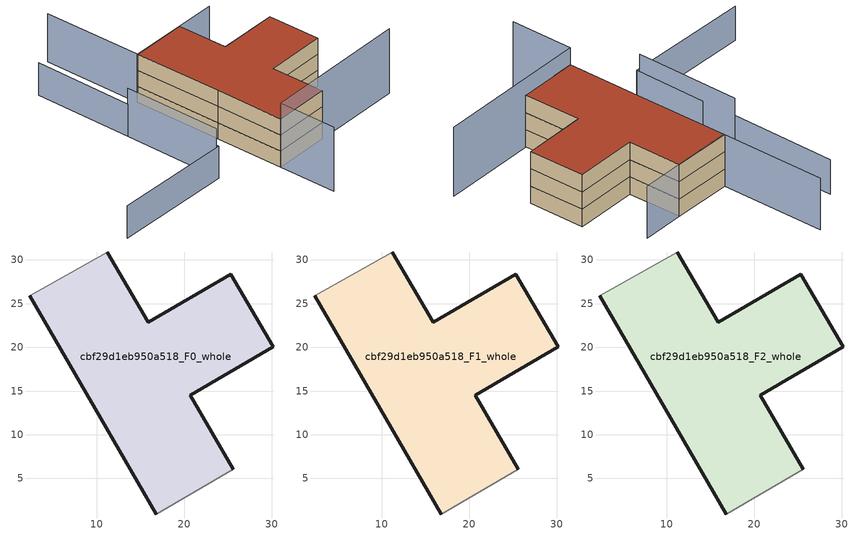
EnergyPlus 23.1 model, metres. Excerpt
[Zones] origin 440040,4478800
cbf29d1eb950a518_F0_whole
 floor ground (EU_floor_Construction): 25.35,28.37 30.18,20.05 20.69,14.54 25.63,6.06 16.79,0.94 10.43,11.91 2.34,25.87 11.22,30.9 15.86,22.89 z0
 wall outside (EU_wall_Construction): 25.63,6.06 20.69,14.54 30.18,20.05 25.35,28.37 15.86,22.89 11.22,30.9 / 2.34,25.87 10.43,11.91 16.79,0.94 z0:3
 wall adiabatic (EU_wall_Construction): 11.22,30.9 2.34,25.87 / 16.79,0.94 25.63,6.06 z0:3
cbf29d1eb950a518_F1_whole
 floor to cbf29d1eb950a518_F0_whole (EU_floor_Construction): 25.35,28.37 30.18,20.05 20.69,14.54 25.63,6.06 16.79,0.94 10.43,11.91 2.34,25.87 11.22,30.9 15.86,22.89 z3
 wall outside (EU_wall_Construction): 25.63,6.06 20.69,14.54 30.18,20.05 25.35,28.37 15.86,22.89 11.22,30.9 / 2.34,25.87 10.43,11.91 16.79,0.94 z3:6
 wall adiabatic (EU_wall_Construction): 11.22,30.9 2.34,25.87 / 16.79,0.94 25.63,6.06 z3:6
cbf29d1eb950a518_F2_whole
 floor to cbf29d1eb950a518_F1_whole (EU_floor_Construction): 25.35,28.37 30.18,20.05 20.69,14.54 25.63,6.06 16.79,0.94 10.43,11.91 2.34,25.87 11.22,30.9 15.86,22.89 z6
 wall outside (EU_wall_Construction): 25.63,6.06 20.69,14.54 30.18,20.05 25.35,28.37 15.86,22.89 11.22,30.9 / 2.34,25.87 10.43,11.91 16.79,0.94 z6:9
 wall adiabatic (EU_wall_Construction): 11.22,30.9 2.34,25.87 / 16.79,0.94 25.63,6.06 z6:9
 roof outside (EU_roof_Construction): 25.63,6.06 20.69,14.54 30.18,20.05 25.35,28.37 15.86,22.89 11.22,30.9 2.34,25.87 10.43,11.91 16.79,0.94 z9
shading: 0.61,12.45 6.68,1.47 / 6.68,1.47 -12.6,-9.17 / -11.29,33.17 -2.4,17.44 z0:6; -2.4,17.45 6.4,1.9 / 17.6,34.5 2.42,25.73 / 2.42,25.73 -6.63,41.39 z0:9; 22.11,-8.28 16.77,0.93 / 16.77,0.93 39.94,14.35 z0:12
[Building]
EU S2 Campaign: North Axis=0; Terrain=City; Solar Distribution=FullExterior
[Site:Location]
Madrid: Latitude=40.5; Longitude=-3.5; Time Zone=1; Elevation=609
[SizingPeriod:WeatherFileDays]
AnnualSizingPeriod: Begin Month=1; Begin Day of Month=1; End Month=12; End Day of Month=31; Day of Week for Start Day=Monday; Use Weather File Daylight Saving Period=No; Use Weather File Rain and Snow Indicators=No
[MATERIAL]
EU_InternalMass_Material: Roughness=MediumRough; Thickness=0.1; Conductivity=1; Density=1800; Specific Heat=900; Thermal Absorptance=0.9; Solar Absorptance=0.7; Visible Absorptance=0.7
[MATERIAL:NOMASS] Roughness=MediumRough; Thermal Absorptance=0.9; Solar Absorptance=0.7; Visible Absorptance=0.7
Name | Thermal Resistance
EU_wall_NoMass | 1.60022
EU_roof_NoMass | 1.57597
EU_floor_NoMass | 0.470652
[CONSTRUCTION]
EU_wall_Construction: EU_wall_NoMass
EU_roof_Construction: EU_roof_NoMass
EU_floor_Construction: EU_floor_NoMass
EU_InternalMass_Construction: EU_InternalMass_Material
[ZONE] Type=1; Multiplier=1; Ceiling Height=autocalculate; Volume=1197.31; Floor Area=autocalculate; Part of Total Floor Area=Yes
cbf29d1eb950a518_F0_whole; cbf29d1eb950a518_F1_whole; cbf29d1eb950a518_F2_whole
[INTERNALMASS] Construction=EU_InternalMass_Construction; Surface Area=399.102
Name | Zone or ZoneList
cbf29d1eb950a518_F0_whole_EU_InternalMass | cbf29d1eb950a518_F0_whole
cbf29d1eb950a518_F1_whole_EU_InternalMass | cbf29d1eb950a518_F1_whole
cbf29d1eb950a518_F2_whole_EU_InternalMass | cbf29d1eb950a518_F2_whole
[OTHEREQUIPMENT] Fuel Type=Electricity; Design Level Calculation Method=Watts/Area; Power per Zone Floor Area=1; Fraction Latent=0; Fraction Radiant=0; Fraction Lost=0; Carbon Dioxide Generation Rate=0; EndUse Subcategory=EU_Step8_InternalGains
Name | Zone or ZoneList or Space or SpaceList | Schedule
EU_Step8_InternalGain_cbf29d1eb950a518_F0_whole_f000 | cbf29d1eb950a518_F0_whole | EU_Step8_GainSchedule_cbf29d1eb950a518_F0_whole_f000
EU_Step8_InternalGain_cbf29d1eb950a518_F1_whole_f000 | cbf29d1eb950a518_F1_whole | EU_Step8_GainSchedule_cbf29d1eb950a518_F1_whole_f000
EU_Step8_InternalGain_cbf29d1eb950a518_F2_whole_f000 | cbf29d1eb950a518_F2_whole | EU_Step8_GainSchedule_cbf29d1eb950a518_F2_whole_f000
[ZONEVENTILATION:DESIGNFLOWRATE] Schedule=EU_AlwaysOn; Design Flow Rate Calculation Method=AirChanges/Hour; Air Changes per Hour=0.480704; Ventilation Type=Natural; Fan Pressure Rise=0; Fan Total Efficiency=1; Constant Term Coefficient=1; Temperature Term Coefficient=0; Velocity Term Coefficient=0; Velocity Squared Term Coefficient=0; Minimum Indoor Temperature=-100; Maximum Indoor Temperature=100; Delta Temperature=-100; Minimum Outdoor Temperature=-100; Maximum Outdoor Temperature=100; Maximum Wind Speed=40
Name | Zone or ZoneList or Space or SpaceList
EU_ConstantAir_cbf29d1eb950a518_F0_whole | cbf29d1eb950a518_F0_whole
EU_ConstantAir_cbf29d1eb950a518_F1_whole | cbf29d1eb950a518_F1_whole
EU_ConstantAir_cbf29d1eb950a518_F2_whole | cbf29d1eb950a518_F2_whole
[HVACTEMPLATE:THERMOSTAT] Constant Heating Setpoint=20; Constant Cooling Setpoint=50
EU_HeatOnly_cbf29d1eb950a518_F0_whole; EU_HeatOnly_cbf29d1eb950a518_F1_whole; EU_HeatOnly_cbf29d1eb950a518_F2_whole
[HVACTEMPLATE:ZONE:IDEALLOADSAIRSYSTEM] System Availability Schedule=EU_AlwaysOn; Maximum Heating Supply Air Temperature=50; Minimum Cooling Supply Air Temperature=13; Maximum Heating Supply Air Humidity Ratio=0.0156; Minimum Cooling Supply Air Humidity Ratio=0.0077; Heating Limit=NoLimit; Cooling Limit=NoLimit; Heating Availability Schedule=EU_AlwaysOn; Cooling Availability Schedule=EU_CoolingOff; Dehumidification Control Type=ConstantSensibleHeatRatio; Cooling Sensible Heat Ratio=0.7; Dehumidification Setpoint=60; Humidification Control Type=None; Humidification Setpoint=30; Outdoor Air Method=None; Outdoor Air Flow Rate per Person=0.00944; Outdoor Air Flow Rate per Zone Floor Area=0; Outdoor Air Flow Rate per Zone=0; Demand Controlled Ventilation Type=None; Outdoor Air Economizer Type=NoEconomizer; Heat Recovery Type=None; Sensible Heat Recovery Effectiveness=0.7; Latent Heat Recovery Effectiveness=0.65
Name | Template Thermostat
cbf29d1eb950a518_F0_whole | EU_HeatOnly_cbf29d1eb950a518_F0_whole
cbf29d1eb950a518_F1_whole | EU_HeatOnly_cbf29d1eb950a518_F1_whole
cbf29d1eb950a518_F2_whole | EU_HeatOnly_cbf29d1eb950a518_F2_whole
[SIZING:ZONE] Zone Cooling Design Supply Air Temperature Input Method=SupplyAirTemperature; Zone Cooling Design Supply Air Temperature=13; Zone Heating Design Supply Air Temperature Input Method=SupplyAirTemperature; Zone Heating Design Supply Air Temperature=50; Zone Cooling Design Supply Air Humidity Ratio=0.008; Zone Heating Design Supply Air Humidity Ratio=0.008; Cooling Design Air Flow Method=DesignDay; Cooling Design Air Flow Rate=0; Cooling Minimum Air Flow per Zone Floor Area=0.000762; Cooling Minimum Air Flow=0; Cooling Minimum Air Flow Fraction=0.2; Heating Design Air Flow Method=DesignDay; Heating Design Air Flow Rate=0; Heating Maximum Air Flow per Zone Floor Area=0.002032; Heating Maximum Air Flow=0.141576; Heating Maximum Air Flow Fraction=0.3; Account for Dedicated Outdoor Air System=No; Dedicated Outdoor Air System Control Strategy=NeutralSupplyAir; Dedicated Outdoor Air Low Setpoint Temperature for Design=autosize; Dedicated Outdoor Air High Setpoint Temperature for Design=autosize; Zone Load Sizing Method=Sensible Load Only No Latent Load; Zone Latent Cooling Design Supply Air Humidity Ratio Input Method=HumidityRatioDifference; Zone Cooling Design Supply Air Humidity Ratio Difference=0.005; Zone Latent Heating Design Supply Air Humidity Ratio Input Method=HumidityRatioDifference; Zone Humidification Design Supply Air Humidity Ratio Difference=0.005
cbf29d1eb950a518_F0_whole; cbf29d1eb950a518_F1_whole; cbf29d1eb950a518_F2_whole
[SCHEDULE:CONSTANT]
Name | Hourly Value
EU_AlwaysOn | 1
EU_CoolingOff | 0
[SCHEDULE:FILE] Column Number=1; Rows to Skip at Top=0; Number of Hours of Data=8760; Column Separator=Comma; Interpolate to Timestep=No; Minutes per Item=60; Adjust Schedule for Daylight Savings=Yes
Name | File
EU_Step8_GainSchedule_cbf29d1eb950a518_F0_whole_f000 | ../../schedules/cbf29d1eb950a518/cbf29d1eb950a518_F0_whole_f000_gain.csv
EU_Step8_GainSchedule_cbf29d1eb950a518_F1_whole_f000 | ../../schedules/cbf29d1eb950a518/cbf29d1eb950a518_F1_whole_f000_gain.csv
EU_Step8_GainSchedule_cbf29d1eb950a518_F2_whole_f000 | ../../schedules/cbf29d1eb950a518/cbf29d1eb950a518_F2_whole_f000_gain.csv
